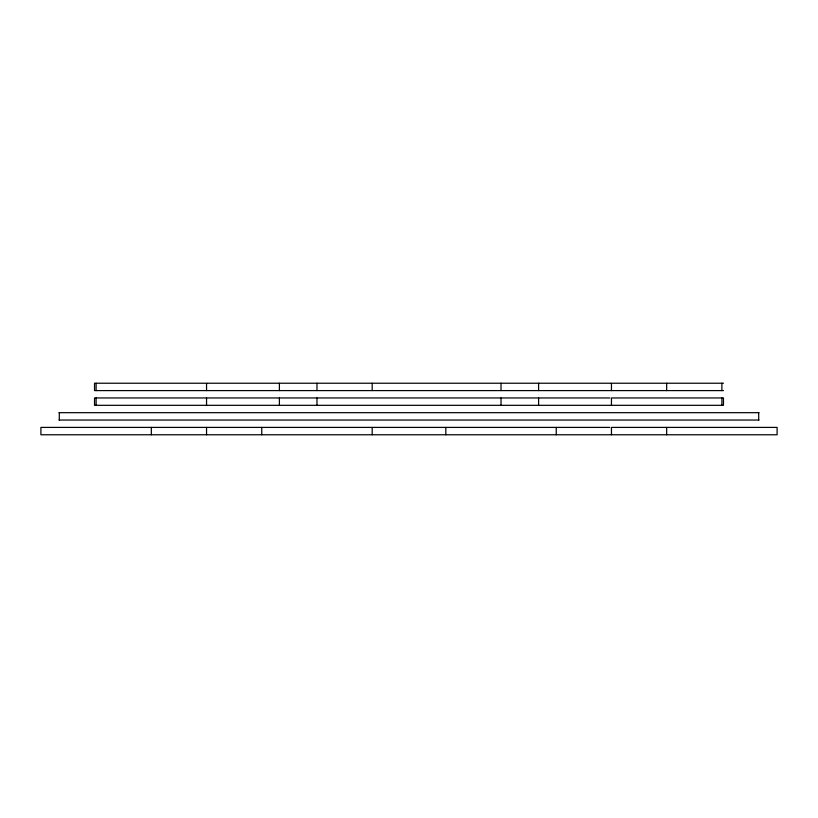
<?xml version="1.0" encoding="UTF-8"?>
<svg xmlns="http://www.w3.org/2000/svg" width="818" height="818" viewBox="0 0 818 818"><rect width="100%" height="100%" fill="white"/><g stroke="black" fill="none" stroke-linecap="round" stroke-linejoin="round"><path stroke-width="1.23" d="M207.066 383.233L610.934 383.233M723.47 383.233L611.455 383.233L611.455 390.595M723.47 390.595L94.53 390.595L94.53 383.233L206.545 383.233L206.545 390.595M609.809 397.957L94.53 397.957L94.53 405.319L723.47 405.319L723.47 397.957L611.455 397.957L611.455 405.319M58.998 412.681L759.002 412.681M58.998 420.043L759.002 420.043M609.809 427.405L40.9 427.405L40.9 434.767L777.1 434.767L777.1 427.405L611.455 427.405L611.455 434.767M758.695 412.681L758.695 420.043M721.885 383.233L721.885 390.595M721.885 397.957L721.885 405.319M666.67 383.233L666.67 390.595M666.67 427.405L666.67 434.767M556.24 427.405L556.24 434.767M538.602 383.233L538.602 390.595M538.602 397.957L538.602 405.319M501.025 383.233L501.025 390.595M501.025 397.957L501.025 405.319M445.81 427.405L445.81 434.767M372.19 383.233L372.19 390.595M372.19 427.405L372.19 434.767M316.975 383.233L316.975 390.595M316.975 397.957L316.975 405.319M279.398 383.233L279.398 390.595M279.398 397.957L279.398 405.319M261.76 427.405L261.76 434.767M206.545 397.957L206.545 405.319M206.545 427.405L206.545 434.767M151.33 427.405L151.33 434.767M96.115 383.233L96.115 390.595M96.115 397.957L96.115 405.319M59.305 412.681L59.305 420.043"/></g></svg>
